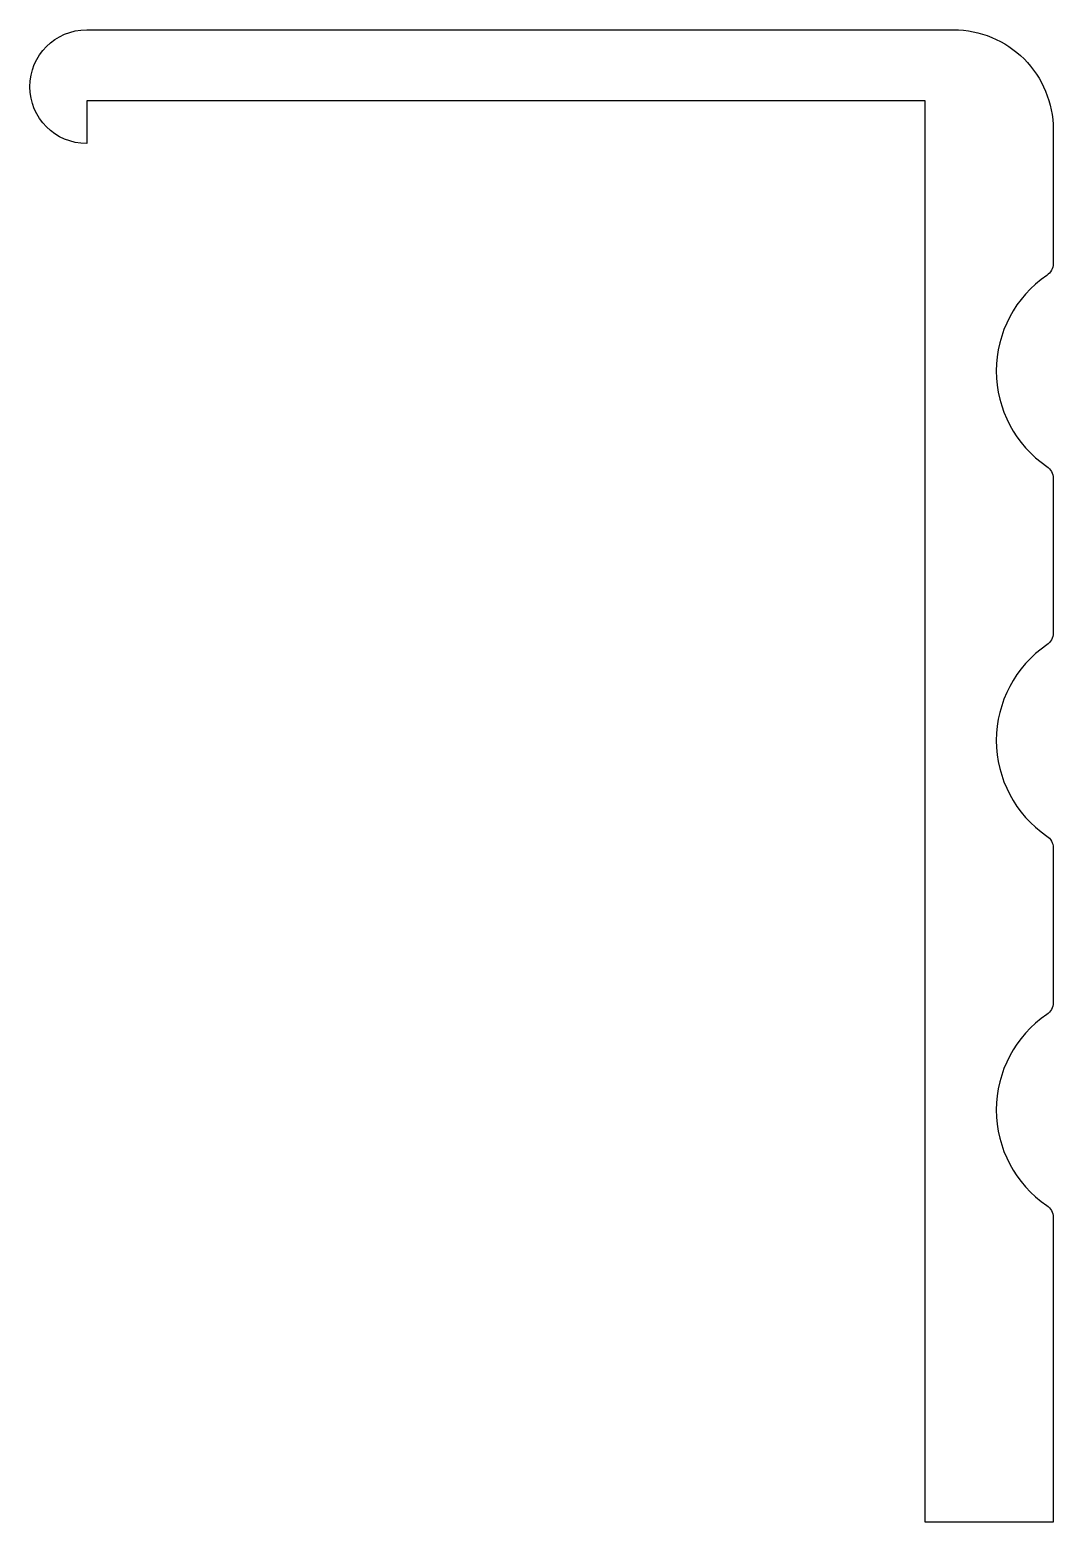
# Model space of a CAD drawing. Extents: x 154.9 to 190.9, y 184.9 to 237.4.
import ezdxf

# ---------------------------------------------------------------- set-up
doc = ezdxf.new("R2010")
doc.units = 0
doc.layers.get('0').update_dxf_attribs({"linetype": 'CONTINUOUS'})

msp = doc.modelspace()

# ---------------------------------------------------------------- linework, layer by layer
msp.add_lwpolyline([(190.897, 216.138, -0.248542), (190.678, 215.724, 0.529813), (190.678, 209.001, -0.248542), (190.897, 208.588), (190.897, 203.138, -0.248542), (190.678, 202.724, 0.529813), (190.678, 196.001, -0.248542), (190.897, 195.588), (190.897, 184.863), (186.397, 184.863), (186.397, 234.863), (156.897, 234.863), (156.897, 233.363, -1), (156.897, 237.363), (187.397, 237.363, -0.414214), (190.897, 233.863), (190.897, 229.138, -0.248542), (190.678, 228.724, 0.529813), (190.678, 222.001, -0.248542), (190.897, 221.588)], format="xyb", close=True)

doc.saveas('drawing.dxf')
